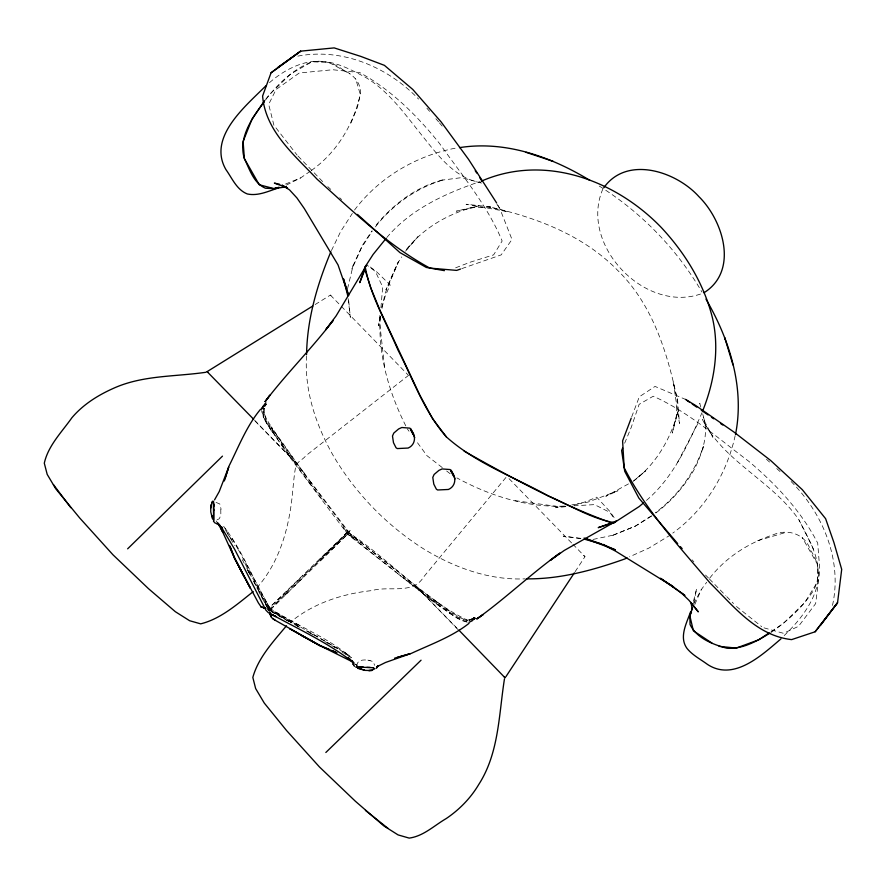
<?xml version="1.0" encoding="UTF-8"?>
<svg xmlns="http://www.w3.org/2000/svg" width="886" height="886" viewBox="0 0 886 886"><rect width="100%" height="100%" fill="white"/><g stroke="black" fill="none" stroke-linecap="round" stroke-linejoin="round"><path stroke-width="0.66" stroke-dasharray="4.43 3.32" d="M306.534 355.884C304.33 391.103 316.136 425.568 333.369 455.847L334.232 457.32C356.305 494.034 386.805 525.376 422.91 548.434L424.361 549.331C454.529 567.66 489.205 580.374 524.911 578.857M345.629 530.736L347.102 532.962L319.757 559.199M380.138 317.188C377.968 356.083 389.607 394.724 407.383 429.001L409.011 431.227M380.925 307.608L382.686 286.942L375.398 271.515L366.715 264.914M832.486 605.437C842.542 560.207 822.983 513.57 791.12 481.53L789.061 479.68M264.039 408.512L263.818 409.133L264.017 408.324C263.153 416.043 269.056 422.478 272.511 428.857L271.293 426.952L300.575 468.329M380.515 316.302L379.684 322.659L384.801 369.307M379.895 315.405L378.51 325.804L380.415 316.402M288.781 621.518L268.613 610.089L269.732 608.438M268.857 610.033L270.186 608.549C253.972 581.725 243.019 551.158 223.637 526.35M655.817 512.994C671.854 500.922 685.177 485.594 695.001 468.096C702.853 451.45 709.642 431.969 702.365 413.939M467.177 622.182L461.983 620.698L455.781 617.376L436.754 604.241L347.046 533.826L347.323 532.641M693.749 603.111L696.651 588.592L693.406 601.539M382.043 308.339L385.033 293.554L398.434 261.879L385.908 289.921L397.205 263.84L401.757 256.918M702.676 449.678L703.351 446.478C694.679 472.858 677.701 496.16 655.396 512.684M347.522 288.792L353.171 265.368L362.308 245.522L371.965 230.836M264.017 408.324C263.242 422.622 276.676 433.509 282.988 445.293M356.881 666.084C356.726 658.951 365.386 659.561 370.182 660.535M735.181 435.613C726.73 474.132 704.857 509.849 672.784 533.095M381.678 307.42L385.488 295.403L390.205 285.015L376.151 271.315L368.642 265.833M311.318 170.5C336.802 152.625 353.503 124.472 360.292 94.359C361.698 82.786 352.838 74.214 343.048 69.905C319.746 51.244 288.016 65.907 268.757 83.339M353.171 265.368L351.952 269.089L361.444 247.903L372.242 231.08M347.046 533.826L348.331 532.043L354.178 536.384C392.576 562.776 425.136 599.933 467.476 620.178L461.562 618.35L450.564 611.816M631.674 416.941L639.315 396.795L655.031 386.418L685.432 399.365M646.459 500.402C673.305 477.543 688.212 444.285 702.022 412.632M351.033 122.899L357.368 107.494L360.292 94.359L355.585 78.533M624.652 443.21L631.231 427.395L639.127 404.348L653.226 396.23C688.621 411.979 717.926 438.227 748.703 461.241C776.103 484.42 801.132 510.967 817.7 543.096L819.827 570.196L815.663 603.587L798.53 626.324L783.468 633.313L762.768 627.51M602.912 188.895C578.469 244.802 645.772 315.073 702.72 293.244M270.042 608.726L268.646 608.35L268.524 610.044M269.654 608.527L268.513 608.472L270.075 608.483L270.064 610L268.513 610L258.845 591.881M694.768 604.54L701.324 589.567L706.696 582.246M265.7 604.241L268.657 609.734L268.192 609.07L269.023 608.793M331.442 250.583L340.678 231.49L352.34 213.426M347.556 533.749L347.611 531.611L290.165 455.238M697.537 424.206L675.952 465.515M693.76 603.654L701.324 589.567M279.223 600.797L269.322 610.731L348.73 533.162L348.021 531.046L311.219 482.505M268.192 609.07L268.646 608.35M304.385 574.87L348.331 532.043M405.544 251.159L417.915 236.739L405.722 250.472C423.597 227.17 450.609 212.208 478.994 205.84L456.334 211.167L473.811 207.523L492.217 207.058L466.08 204.245L507.999 211.743L487.776 206.56C535.222 217.048 582.933 234.834 617.564 270.274C653.248 305.127 667.878 354.245 677.735 401.746L673.105 381.39L679.462 423.486L677.369 397.293L676.406 415.678L672.286 433.055L678.222 410.539C671.278 437.573 656.736 463.411 634.265 480.467M575.103 571.714L584.981 556.685L572.932 544.292M265.933 99.398C277.982 83.638 293.222 69.219 311.894 61.798C331.342 59.019 348.431 68.311 364.966 77.038C388.821 90.893 404.769 114.139 421.769 135.159C437.894 155.205 454.618 178.429 481.84 182.992M709.775 578.06C725.712 557.427 748.626 542.896 773.234 534.79C787.975 528.311 805.562 534.158 810.413 550.117C831.832 580.031 805.861 615.283 783.589 636.115M265.645 99.376L269.023 95.035L290.575 74.059L311.894 61.798L328.883 62.419L349.837 73.826M386.817 237.526C410.462 209.24 445.824 193.17 480.09 181.564M505.961 477.443L423.696 576.897C412.843 595.071 388.755 585.524 371.954 590.585C342.594 593.664 313.146 603.255 290.22 622.337M268.259 610.022L269.001 609.302M256.763 587.961C280.153 561.624 289.534 526.229 292.613 491.852C293.499 483.645 294.063 475.383 295.581 467.265C296.367 461.75 302.846 459.845 305.814 455.769L408.524 375.376M354.522 210.037C379.208 177.278 416.586 155.338 456.755 147.907M375.409 226.871C392.731 204.633 416.675 187.788 443.753 179.747C415.711 186.536 391.977 205.22 374.191 227.458M268.325 610.177L267.273 609.214M269.798 610.266L269.554 609.679M349.66 531.024L349.128 531.534L350.258 530.437M268.059 425.601L290.453 458.04L346.692 532.874L268.015 608.959L281.87 596.068M282.878 595.093L285.026 593M286.156 591.892L302.934 575.568M269.621 608.704L270.363 607.984M278.27 600.287L279.179 599.401M283.265 595.425L284.395 594.318M269.754 610.011L269.554 609.191L342.162 538.522M285.07 594.805L286.244 593.653M284.893 595.281L291.306 589.035M294.274 586.144L302.259 578.381M320.776 560.351L345.651 536.141M267.085 603.521L270.119 608.937M633.28 481.286L645.673 470.754L633.7 480.865M269.909 608.793L269.986 608.372C296.433 625.638 327.377 637.023 351.432 657.744L350.9 657.589M344.156 535.144L347.135 532.386M771.119 632.416C787.145 621.308 801.919 608.017 812.728 591.671C827.092 568.181 809.671 541.125 799.028 519.993C772.559 481.142 724.205 462.193 702.454 419.543L712.831 437.219L704.957 422.079L702.875 414.57M470.942 619.203L469.491 620.266L470.156 619.757L466.136 619.967M345.141 536.34L346.991 534.989M286.377 185.074L300.664 177.898L310.255 171.242M771.064 631.607L783.29 623.445L804.853 602.458L817.678 581.482L817.523 564.482L802.14 537.348M651.254 515.918L635.395 526.107L611.55 535.831L635.395 526.107L653.779 514.711M315.117 304.562L330.378 295.082L331.021 295.747M670.658 534.856L648.84 548.113L629.503 556.829M628.506 483.889L605.825 496.249L618.029 490.733L587.994 502.085L571.78 504.909M217.048 519.838L219.252 518.764L220.858 515.353L220.747 506.991M268.536 608.494L269.3 608.128M269.289 610.31L270.064 610L269.023 610.033M285.514 184.044L300.664 177.898M455.637 267.816L470.388 262.134L493.646 254.858L502.14 241.003C487.355 205.175 461.916 175.173 439.744 143.787C417.317 115.767 391.457 90.04 359.794 72.597L332.759 69.739L299.269 72.995L276.067 89.508L268.679 104.371L273.907 125.225L297.098 155.094M461.772 268.624L501.199 254.88L511.997 239.464L499.881 208.719L497.301 204.134M757.663 540.704L786.447 532.231M574.05 505.075L586.155 501.587L596.666 497.146L609.978 511.576L615.261 519.229M269.942 610.122L268.403 609.922M593.044 539.441L615.305 534.712M468.893 620.3L470.987 619.879M565.035 506.094L555.577 507.733L566.01 506.637M440.53 180.334L461.739 177.61L481.53 183.07M563.85 506.116C526.517 507.612 489.437 495.584 456.888 477.908M297.862 56.128C342.317 47.6 387.869 67.059 418.557 99.066M573.829 505.817L594.539 504.621L609.767 512.318L614.541 518.963M565.611 506.271L558.756 506.648L512.263 500.269M467.409 620.676L460.1 618.472L448.626 611.462M580.884 538.356L563.241 536.141L583.221 539.02M466.867 621.496C456.534 619.458 448.427 611.783 439.844 606.168M367.889 660.103L373.139 661.543L374.656 665.353M216.04 502.395L219.817 504.012L221.112 509.295M275.214 611.861L300.387 626.059M279.854 615.405L269.422 609.479M298.87 626.779L268.879 609.634L253.806 581.249M309.657 632.881L313.245 634.919L306.268 630.821M270.263 610.819L291.383 622.747M296.068 625.394L299.59 627.377M287.418 620.134L299.202 626.812M313.865 634.675L338.374 649.161M325.051 641.652L337.843 649.194M338.109 648.663L269.422 609.136L270.064 609.745M268.835 608.76L269.554 609.191M599.246 186.049C641.32 212.43 676.948 249.121 701.945 292.059M342.051 651.919L346.105 654.621M339.238 649.416L343.801 652.461M449.523 612.935L450.83 613.821M449.28 610.952L421.913 590.663L348.043 532.298M446.212 608.737L449.014 610.709M447.308 610.554L438.426 604.197M348.242 532.309L397.061 570.972M347.135 533.56L349.937 535.454M440.785 606.755L431.15 599.7M344.72 652.384L347.39 654.355M435.613 602.934L437.385 604.241M434.694 600.298L438.249 602.956M436.732 602.945L425.612 594.528M349.682 535.41L353.215 537.935M427.395 596.843L431.958 600.176M354.998 663.946L357.113 665.563L355.175 663.968M425.302 595.248L395.699 572.035M423.486 592.9L403.152 576.974M442.291 467.598L427.019 455.725L416.387 441.25M446.655 470.998L452.104 475.239M350.081 534.779L358.686 541.468M352.894 537.835L396.131 572.212M736.432 606.478L761.716 626.668M345.917 654.023L348.851 656.404M347.666 654.377L349.76 656.238M766.49 459.313L769.569 462.082M776.745 468.561L780.854 472.271M327.787 186.636L330.766 189.416M339.67 197.755L341.653 199.605M418.58 588.869L415.301 585.568L457.896 629.47M705.533 575.036L708.423 577.982M709.398 578.968L725.811 595.669M726.775 596.643L733.53 603.521M415.888 586.133L457.852 629.082M583.785 555.456L584.981 556.685M255.102 421.105L296.91 463.921L254.559 420.208M330.378 295.082L339.593 304.551M341.309 306.312L408.036 374.878M509.062 478.673L572.168 543.517M298.05 156.091L324.819 183.867M346.736 529.773L348.054 531.157M692.055 559.808L693.849 561.846M426.897 108.203L429.588 111.348M435.868 118.713L438.57 121.858M439.467 122.91L442.158 126.067M224.944 528.222L227.037 530.88M216.14 520.913L217.679 522.895M309.978 483.202L322.072 499.25M311.329 482.726L295.26 461.085M310.255 483.723L291.084 457.929M302.192 470.433L305.77 475.239M225.609 530.382L231.589 539.474M268.901 610.808L269.654 611.805M287.33 452.657L288.947 454.872M289.467 455.725L282.955 446.577M343.092 527.048L345.485 530.393M283.609 447.618L278.569 440.464M282.003 442.834L274.295 431.604M275.513 435.956L277.805 439.279M275.291 435.69C270.695 427.982 264.128 420.606 262.854 411.436M272.478 431.438L273.442 432.9M271.371 428.193L273.187 430.984M496.891 204.112L499.881 208.719M271.681 431.327L265.512 421.238M227.303 533.283L229.895 537.414M267.107 423.962L264.482 419.3M232.11 538.688L238.633 550.284M230.548 538.444L234.458 545.422M238.511 549.962L246.053 563.917M242.288 559.697L244.248 563.308M245.943 563.596L270.396 609.236M247.803 570.495L250.937 576.343M246.806 568.103L251.259 576.476M813.603 549.353L799.028 519.993M263.563 598.427L268.491 607.718M245.389 564.338L263.729 598.858M247.77 570.362L250.982 576.398M253.54 581.227L268.292 608.992M264.903 419.953L262.633 415.213L261.603 410.528M263.685 417.406L262.034 410.816M264.36 414.15L263.585 411.569M700.782 407.062L699.741 403.307L700.394 405.965M348.154 298.66L350.335 317.365L348.597 299.678M292.258 457.01A87.659 4.408 52.3 0 1 282.158 443.022M288.747 453.71A84.469 4.375 52.2 0 1 281.449 443.543M270.374 609.191L270.064 608.449L270.374 609.191"/><path stroke-width="1.33" d="M210.724 508.121L211.787 503.104L213.393 502.351L213.626 520.791M213.825 510.159L213.759 504.079M213.869 509.86L213.714 520.381L211.754 515.32M306.578 354.533C307.099 319.06 317.266 284.284 330.866 251.768M210.768 505.009L210.757 511.864L212.463 518.786M735.535 434.339C744.805 387.437 729.466 339.537 705.998 299.158M472.393 618.915L473.622 619.657L474.076 617.952M354.455 666.316L353.115 664.057M265.368 404.747L265.014 405.544L264.261 405.135L265.246 404.005L266.276 404.448M265.889 402.842L262.898 407.505M504.455 678.953C498.785 714.67 499.062 752.967 478.717 784.542C470.632 798.164 459.38 809.649 446.289 818.52C434.251 825.497 423.442 836.218 409.188 838.101L398.08 834.911L383.815 825.896L355.364 801.232L319.469 766.966L286.555 730.529L264.283 703.074L255.644 688.555L252.831 677.447C258.203 657.689 273.541 641.287 286.477 625.782M261.68 409.321L262.068 408.014M225.011 478.783L229.164 465.726C238.711 446.555 246.74 425.767 260.595 409.199M224.313 480.976L228.632 467.265L219.219 491.586L214.534 499.903M692.586 607.287L689.84 615.781L690.05 624.53C696.64 638.241 713.053 644.587 727.018 648.253C742.745 649.294 757.076 641.076 770 633.08M261.957 408.169L263.386 405.777L265.268 404.736M496.647 202.983L468.583 159.414L441.15 121.947L412.765 89.431L384.402 65.343L360.835 56.416L334.166 47.899L300.675 51.155L271.072 72.763L262.588 96.042C265.545 131.338 294.517 155.061 317.099 179.216C352.827 211.101 387.47 245.057 429.865 268.104L456.689 270.396L460.51 269.067M631.197 418.203L622.603 440.863L624.176 467.742C646.06 510.757 679.064 546.308 709.963 582.888C733.497 606.102 756.434 635.716 791.63 639.614L815.142 631.773L837.536 602.768L841.7 569.377L833.903 542.487L825.619 518.687L802.306 489.67L770.576 460.421L733.863 431.991L695.588 405.456L685.432 399.365M690.493 611.993C686.572 623.379 678.809 637.156 687.027 648.452C692.564 655.263 700.582 659.306 707.537 664.445C733.796 681.722 761.882 655.064 780.92 638.906M703.008 410.063C714.581 380.891 719.665 348.209 712.311 317.354C703.805 283.476 685.055 253.031 661.399 227.613C615.715 180.146 544.58 153.566 481.386 181.154M364.733 269.986L359.771 282.645L365.187 266.73L373.117 254.437L385.953 238.578M622.625 448.083L621.618 450.509L624.73 471.319L638.872 498.098L677.668 543.572M691.49 612.038L689.84 615.781L693.361 630.777L711.956 643.092M472.05 619.569L472.404 618.86M473.977 617.763L472.947 619.48M366.04 266.044L336.082 315.937L325.716 329.736L333.269 320.289C311.872 348.497 286.488 373.416 265.135 401.613L269.798 395.3L265.135 401.613M574.35 572.865L505.84 676.771M264.393 101.58C252.444 117.539 237.913 137.54 244.381 158.627C249.642 169.37 253.573 183.081 265.401 188.22L274.151 188.663L286.311 186.813M376.328 668.376L378.455 665.63L376.605 666.881L385.543 662.473L411.658 653.237C431.083 644.211 452.081 636.746 469.026 623.345M820.403 625.516L837.536 602.768L815.142 631.773M264.792 100.461L252.034 119.045L243.107 141.439L244.381 158.627L259.255 184.731L274.151 188.663L279.035 187.223M603.709 187.865C626.79 155.039 676.173 171.363 698.877 196.603C723.264 220.592 738.846 270.95 703.982 292.745M211.632 502.406L212.64 501.155L213.493 501.332L213.947 506.194M366.715 264.914L365.187 266.73C370.525 296.134 386.362 322.681 397.958 350.003C413.142 379.374 424.272 411.746 446.367 436.898C475.804 463.289 513.98 476.889 548.157 495.861C569.931 505.153 590.752 518.476 614.264 522.662L639.238 506.515L643.358 503.026M325.838 752.491L421.06 660.192M222.475 456.135L127.628 548.833M265.922 85.754C245.821 105.999 207.158 137.297 225.974 169.658C232.21 178.363 236.662 189.759 247.338 193.968C257.937 196.238 268.093 191.287 277.949 188.12M253.208 591.615C237.37 604.119 220.559 619.015 200.668 623.844L189.637 620.732L175.35 611.705L148.516 588.692L112.976 554.802L79.707 517.989L55.807 488.873L47.191 474.375L44.3 463.19C48.154 445.647 61.754 432.124 71.877 417.771C83.018 404.592 97.859 395.256 113.508 388.312C142.624 375.11 175.085 376.805 205.973 372.264M616.124 521.178L614.264 522.662L598.216 527.646L616.124 521.178L564.293 550.416L550.228 560.406L559.863 553.119C531.091 573.74 505.485 598.438 476.723 619.015L483.158 614.53L477.842 618.251M271.072 72.763L300.675 51.155L277.473 67.668M768.838 633.091L758.826 639.77L736.211 648.087L719.067 646.348M207.811 372.419L207.102 371.644L312.769 306.024M265.446 405.666L264.349 405.832L264.261 405.135M627.089 557.914L624.663 559.011C593.099 570.219 560.007 579.3 526.262 578.846M274.151 188.663L276.676 187.633M397.548 657.312L410.107 653.724L394.624 658.143M475.516 618.229L472.127 619.901L472.05 618.782M469.004 622.293L472.172 620.82L473.246 618.827M216.771 523.958L216.228 523.161M459.491 147.641C505.286 140.365 551.225 156.833 589.932 180.39M371.887 670.558L365.043 670.381L357.645 668.31M372.297 670.27L368.742 670.58L371.732 670.27L374.867 668.753L372.906 667.601M355.674 667.036L363.315 667.313M366.826 667.368L370.149 667.424M363.393 667.335L356.615 667.191L361.61 669.295M373.305 667.712L359.871 667.147M444.429 270.662L426.31 267.439L399.918 252.588L357.501 214.423M279.699 184.299L274.383 183.103L287.551 187.998L281.981 185.141L289.512 189.87L296.899 197.91L304.308 208.553L338.031 264.914L348.519 295.248M360.38 668.963L364.523 670.004M584.55 539.209L601.361 543.971L585.281 538.4M348.331 657.534L350.225 659.25M221.522 526.827L222.541 528.012M551.28 160.731L552.964 161.274L526.04 152.314M353.071 664.334L353.902 664.611M609.424 522.12C558.745 503.636 511.078 477.465 464.12 451.129M584.051 538.068L615.349 549.852L602.657 544.336L615.748 551.258L673.703 587.03L660.524 578.281L684.889 595.47L670.768 585.092M264.626 404.381L265.645 404.78M329.105 649.327L319.126 645.185L289.7 628.695L320.621 645.96L337.057 652.849M332.848 650.878L335.34 651.919M264.792 608.416L263.408 607.741L265.977 608.394L261.16 606.943L258.413 602.978L234.701 558.446L229.507 545.422M300.863 635.196L320.621 645.96M351.808 661.521L319.126 645.185L275.247 620.278L271.36 617.431L269.997 612.802M220.26 525.464L218.41 524.412L222.065 528.277L234.812 549.597L265.866 610.133L268.303 612.636L275.978 616.623L271.459 614.33C298.715 629.171 327.288 642.516 351.997 661.421L350.978 660.159L352.706 662.396L351.698 660.513M218.166 524.335L219.606 525.176M474.298 618.539L473.6 617.841M272.534 618.605L275.247 620.278M686.561 400.14L689.95 402.477M692.221 404.038L696.739 407.139M701.269 410.251L708.058 414.925M711.458 417.251L713.717 418.812M720.506 423.475L722.766 425.036M219.241 524.39L217.679 522.895M365.409 810.402L388.057 828.388M681.212 592.778L689.042 600.387L698.301 611.861L690.87 602.391L692.42 609.701M504.355 677.114L505.109 677.845L458.782 630.046M207.102 371.644L253.629 419.244M213.46 521.278L215.243 523.172M680.37 546.618L682.165 548.644M352.595 661.344L354.201 663.171M446.367 436.898L432.623 418.768L419.931 395.355L379.795 309.823L370.824 287.994L365.597 271.592M53.437 484.576L57.258 489.67M57.568 490.08L70.814 507.7M217.701 523.161L222.807 532.043L220.725 527.679L234.701 558.446L250.395 588.304L234.701 558.446L230.349 547.094M475.228 170.699L476.723 173.003M479.714 177.61L481.951 181.065M453.388 475.893L450.73 470.809C456.777 476.347 456.124 486.204 448.427 489.471L437.595 489.98L436.355 489.161L433.786 484.121L432.789 477.421L434.107 474.475L438.924 470.377L442.114 468.927L450.066 469.547L451.317 470.366L454.983 478.938M413.086 434.472L410.417 429.389C416.475 434.926 415.811 444.794 408.125 448.05L397.293 448.571L396.042 447.751L393.484 442.701L392.487 436.001L393.794 433.066L398.611 428.957L401.812 427.506L409.764 428.126L411.004 428.957L414.67 437.518M351.975 661.178L353.304 663.725M233.97 556.929L244.193 576.974M474.231 619.126L473.91 618.328M269.986 613.754L270.618 615.15L270.064 612.868M343.591 279.001L348.663 295.293M732.999 364.966L724.781 337.81L725.28 339.504M343.535 279.057L347.833 295.99M262.455 607.453L261.16 606.943L262.455 607.453M271.138 616.501L270.396 614.95L271.138 616.501"/></g></svg>
